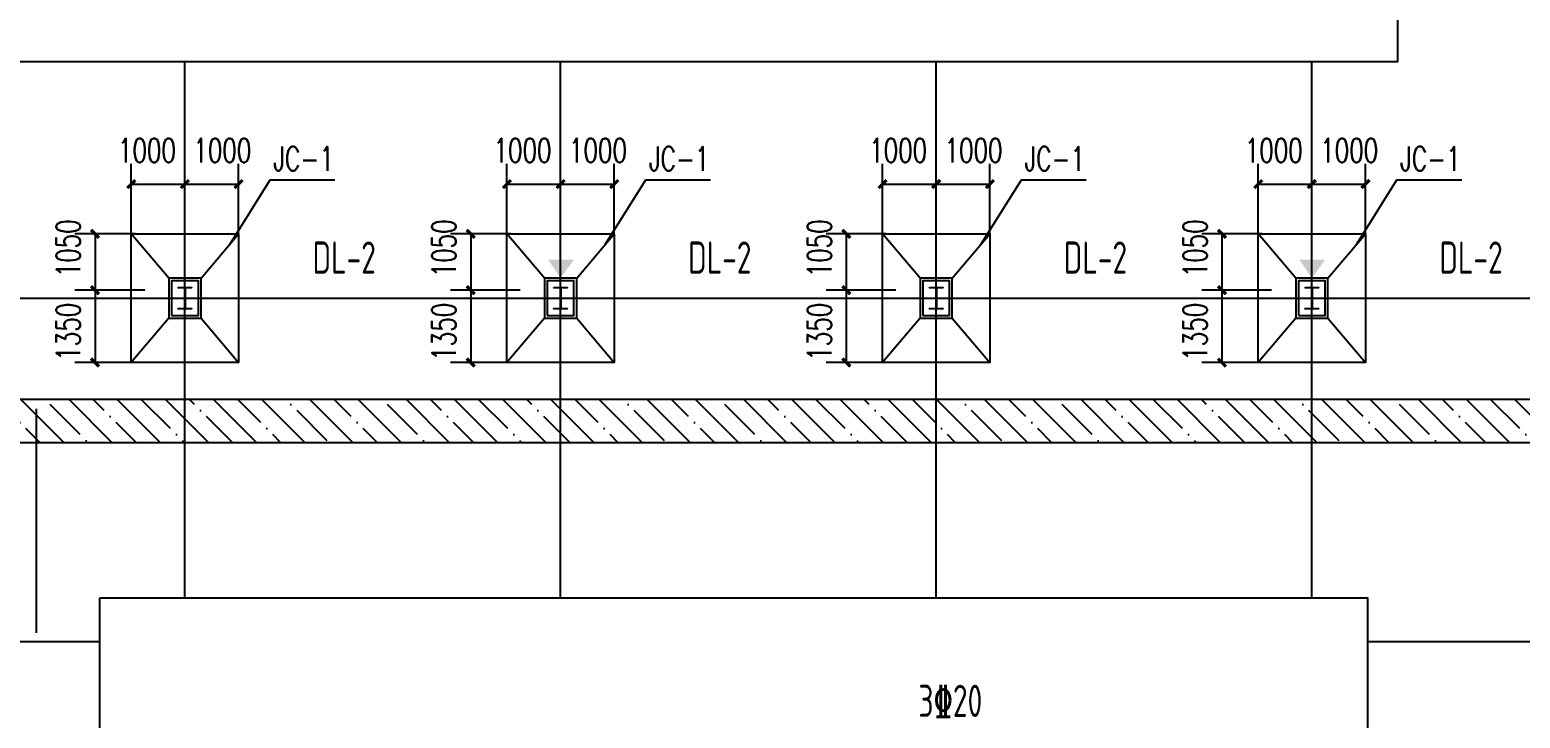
# Model space of a CAD drawing. Extents: x 180850 to 1399066, y 48356 to 327880.
# Drawn here: x 331633 to 359407, y 175961 to 188798 of the extents above; entities that cross this region are included whole.
import ezdxf

# ---------------------------------------------------------------- set-up
doc = ezdxf.new("R2010")
doc.units = 0
doc.header["$LTSCALE"] = 1000
for name, color, linetype in [('AXIS', 3, 'Continuous'), ('DIM_LEAD', 3, 'Continuous'), ('DOTE', 1, 'Continuous'), ('GZ', 50, 'Continuous'), ('NUM', 7, 'Continuous'), ('PUB_DIM', 3, 'Continuous'), ('PUB_TEXT', 7, 'Continuous'), ('YCX', 90, 'Continuous'), ('承台', 2, 'Continuous')]:
    doc.layers.add(name, color=color, linetype=linetype)
doc.styles.add('_TCH_DIM_T3', font='SIMPLEX', dxfattribs={"width": 0.705882, "bigfont": 'GBCBIG'})
doc.styles.add('TSSD_Norm', font='tssdeng.shx', dxfattribs={"bigfont": 'hztxt.shx'})
doc.dimstyles.new('TCH_150_1', dxfattribs={"dimtxt": 446.25, "dimasz": 150, "dimexe": 375, "dimexo": 450, "dimgap": 189.375, "dimtad": 1, "dimdec": 0, "dimzin": 0, "dimdsep": 46, "dimtxsty": '_TCH_DIM_T3', "dimblk": 'ARCHTICK', "dimcen": 0.09, "dimclrd": 256, "dimclre": 256, "dimclrt": 7, "dimazin": 2, "dimtfac": 1, "dimtdec": 0, "dimtix": 1, "dimtmove": 2, "dimatfit": 3, "dimfxl": 1, "dimtolj": 1, "dimtzin": 0, "dimarcsym": 0})

# ---------------------------------------------------------------- blocks, each defined once
blk = doc.blocks.new('A$C0D6F3731')
at = {"layer": 'GZ'}
for points in [[(13525, 25550), (13775, 25550), (13775, 25540), (13657, 25540), (13653, 25535), (13653, 25165), (13657, 25160), (13775, 25160), (13775, 25150), (13525, 25150), (13525, 25160), (13643, 25160), (13647, 25165), (13647, 25535), (13643, 25540), (13525, 25540), (13525, 25550)], [(20525, 25550), (20775, 25550), (20775, 25540), (20657, 25540), (20653, 25535), (20653, 25165), (20657, 25160), (20775, 25160), (20775, 25150), (20525, 25150), (20525, 25160), (20643, 25160), (20647, 25165), (20647, 25535), (20643, 25540), (20525, 25540), (20525, 25550)], [(27525, 25550), (27775, 25550), (27775, 25540), (27657, 25540), (27653, 25535), (27653, 25165), (27657, 25160), (27775, 25160), (27775, 25150), (27525, 25150), (27525, 25160), (27643, 25160), (27647, 25165), (27647, 25535), (27643, 25540), (27525, 25540), (27525, 25550)], [(34525, 25550), (34775, 25550), (34775, 25540), (34657, 25540), (34653, 25535), (34653, 25165), (34657, 25160), (34775, 25160), (34775, 25150), (34525, 25150), (34525, 25160), (34643, 25160), (34647, 25165), (34647, 25535), (34643, 25540), (34525, 25540), (34525, 25550)]]:
    blk.add_lwpolyline(points, close=True, dxfattribs=at)
blk = doc.blocks.new('_ArchTick')
at = {"color": 0, "linetype": 'ByBlock', "const_width": 0.4}
blk.add_lwpolyline([(-0.5, -0.5), (0.5, 0.5)], dxfattribs=at)
blk = doc.blocks.new('*D1507')
at = {"layer": 'AXIS', "linetype": 'ByBlock', "lineweight": -2, "transparency": 16777216}
for p, q in [((333525, 184957), (333525, 186296)), ((334524, 185006), (334524, 186296)), ((333525, 185921), (334524, 185921))]:
    blk.add_line(p, q, dxfattribs=at)
at = {"layer": 'Defpoints', "color": 0, "linetype": 'ByBlock', "transparency": 16777216}
for p in [(334524, 185921), (333525, 184507), (334524, 184556)]:
    blk.add_point(p, dxfattribs=at)
at = {"layer": 'AXIS', "linetype": 'ByBlock', "lineweight": -2, "transparency": 16777216, "xscale": 150, "yscale": 150, "zscale": 150, "rotation": 180}
blk.add_blockref('_ArchTick', (333525, 185921), dxfattribs=at)
at = {"layer": 'AXIS', "linetype": 'ByBlock', "lineweight": -2, "transparency": 16777216, "xscale": 150, "yscale": 150, "zscale": 150}
blk.add_blockref('_ArchTick', (334524, 185921), dxfattribs=at)
at = {"layer": 'AXIS', "color": 7, "linetype": 'ByBlock', "transparency": 16777216, "insert": (333816, 186548), "char_height": 446.2, "attachment_point": 5, "style": '_TCH_DIM_T3'}
blk.add_mtext('\\A1;1000', dxfattribs=at)
blk = doc.blocks.new('*D1508')
at = {"layer": 'AXIS', "linetype": 'ByBlock', "lineweight": -2, "transparency": 16777216}
for p, q in [((333774, 183943), (332474, 183943)), ((332849, 183943), (332849, 182593)), ((333599, 182593), (332474, 182593))]:
    blk.add_line(p, q, dxfattribs=at)
at = {"layer": 'Defpoints', "color": 0, "linetype": 'ByBlock', "transparency": 16777216}
for p in [(334224, 183943), (332849, 182593), (334049, 182593)]:
    blk.add_point(p, dxfattribs=at)
at = {"layer": 'AXIS', "linetype": 'ByBlock', "lineweight": -2, "transparency": 16777216, "xscale": 150, "yscale": 150, "zscale": 150}
for p, rotation in [((332849, 183943), 90), ((332849, 182593), 270)]:
    blk.add_blockref('_ArchTick', p, dxfattribs=dict(at, rotation=rotation))
at = {"layer": 'AXIS', "color": 7, "linetype": 'ByBlock', "transparency": 16777216, "insert": (332349, 183167), "char_height": 446.2, "attachment_point": 5, "rotation": 90, "style": '_TCH_DIM_T3'}
blk.add_mtext('\\A1;1350', dxfattribs=at)
blk = doc.blocks.new('*D1509')
at = {"layer": 'AXIS', "linetype": 'ByBlock', "lineweight": -2, "transparency": 16777216}
for p, q in [((333600, 184993), (332474, 184993)), ((332849, 184993), (332849, 183943)), ((333774, 183943), (332474, 183943))]:
    blk.add_line(p, q, dxfattribs=at)
at = {"layer": 'Defpoints', "color": 0, "linetype": 'ByBlock', "transparency": 16777216}
for p in [(334050, 184993), (332849, 183943), (334224, 183943)]:
    blk.add_point(p, dxfattribs=at)
at = {"layer": 'AXIS', "linetype": 'ByBlock', "lineweight": -2, "transparency": 16777216, "xscale": 150, "yscale": 150, "zscale": 150}
for p, rotation in [((332849, 184993), 90), ((332849, 183943), 270)]:
    blk.add_blockref('_ArchTick', p, dxfattribs=dict(at, rotation=rotation))
at = {"layer": 'AXIS', "color": 7, "linetype": 'ByBlock', "transparency": 16777216, "insert": (332349, 184723), "char_height": 446.2, "attachment_point": 5, "rotation": 90, "style": '_TCH_DIM_T3'}
blk.add_mtext('\\A1;1050', dxfattribs=at)
blk = doc.blocks.new('*D1510')
at = {"layer": 'AXIS', "linetype": 'ByBlock', "lineweight": -2, "transparency": 16777216}
for p, q in [((334524, 185006), (334524, 186296)), ((335525, 184957), (335525, 186296)), ((334524, 185921), (335525, 185921))]:
    blk.add_line(p, q, dxfattribs=at)
at = {"layer": 'Defpoints', "color": 0, "linetype": 'ByBlock', "transparency": 16777216}
for p in [(335525, 185921), (334524, 184556), (335525, 184507)]:
    blk.add_point(p, dxfattribs=at)
at = {"layer": 'AXIS', "linetype": 'ByBlock', "lineweight": -2, "transparency": 16777216, "xscale": 150, "yscale": 150, "zscale": 150, "rotation": 180}
blk.add_blockref('_ArchTick', (334524, 185921), dxfattribs=at)
at = {"layer": 'AXIS', "linetype": 'ByBlock', "lineweight": -2, "transparency": 16777216, "xscale": 150, "yscale": 150, "zscale": 150}
blk.add_blockref('_ArchTick', (335525, 185921), dxfattribs=at)
at = {"layer": 'AXIS', "color": 7, "linetype": 'ByBlock', "transparency": 16777216, "insert": (335221, 186548), "char_height": 446.2, "attachment_point": 5, "style": '_TCH_DIM_T3'}
blk.add_mtext('\\A1;1000', dxfattribs=at)
blk = doc.blocks.new('*D1519')
at = {"layer": 'AXIS', "linetype": 'ByBlock', "lineweight": -2, "transparency": 16777216}
for p, q in [((340525, 184957), (340525, 186296)), ((341524, 185006), (341524, 186296)), ((340525, 185921), (341524, 185921))]:
    blk.add_line(p, q, dxfattribs=at)
at = {"layer": 'Defpoints', "color": 0, "linetype": 'ByBlock', "transparency": 16777216}
for p in [(341524, 185921), (340525, 184507), (341524, 184556)]:
    blk.add_point(p, dxfattribs=at)
at = {"layer": 'AXIS', "linetype": 'ByBlock', "lineweight": -2, "transparency": 16777216, "xscale": 150, "yscale": 150, "zscale": 150, "rotation": 180}
blk.add_blockref('_ArchTick', (340525, 185921), dxfattribs=at)
at = {"layer": 'AXIS', "linetype": 'ByBlock', "lineweight": -2, "transparency": 16777216, "xscale": 150, "yscale": 150, "zscale": 150}
blk.add_blockref('_ArchTick', (341524, 185921), dxfattribs=at)
at = {"layer": 'AXIS', "color": 7, "linetype": 'ByBlock', "transparency": 16777216, "insert": (340816, 186548), "char_height": 446.2, "attachment_point": 5, "style": '_TCH_DIM_T3'}
blk.add_mtext('\\A1;1000', dxfattribs=at)
blk = doc.blocks.new('*D1520')
at = {"layer": 'AXIS', "linetype": 'ByBlock', "lineweight": -2, "transparency": 16777216}
for p, q in [((340774, 183943), (339474, 183943)), ((339849, 183943), (339849, 182593)), ((340599, 182593), (339474, 182593))]:
    blk.add_line(p, q, dxfattribs=at)
at = {"layer": 'Defpoints', "color": 0, "linetype": 'ByBlock', "transparency": 16777216}
for p in [(341224, 183943), (339849, 182593), (341049, 182593)]:
    blk.add_point(p, dxfattribs=at)
at = {"layer": 'AXIS', "linetype": 'ByBlock', "lineweight": -2, "transparency": 16777216, "xscale": 150, "yscale": 150, "zscale": 150}
for p, rotation in [((339849, 183943), 90), ((339849, 182593), 270)]:
    blk.add_blockref('_ArchTick', p, dxfattribs=dict(at, rotation=rotation))
at = {"layer": 'AXIS', "color": 7, "linetype": 'ByBlock', "transparency": 16777216, "insert": (339349, 183167), "char_height": 446.2, "attachment_point": 5, "rotation": 90, "style": '_TCH_DIM_T3'}
blk.add_mtext('\\A1;1350', dxfattribs=at)
blk = doc.blocks.new('*D1521')
at = {"layer": 'AXIS', "linetype": 'ByBlock', "lineweight": -2, "transparency": 16777216}
for p, q in [((340600, 184993), (339474, 184993)), ((339849, 184993), (339849, 183943)), ((340774, 183943), (339474, 183943))]:
    blk.add_line(p, q, dxfattribs=at)
at = {"layer": 'Defpoints', "color": 0, "linetype": 'ByBlock', "transparency": 16777216}
for p in [(341050, 184993), (339849, 183943), (341224, 183943)]:
    blk.add_point(p, dxfattribs=at)
at = {"layer": 'AXIS', "linetype": 'ByBlock', "lineweight": -2, "transparency": 16777216, "xscale": 150, "yscale": 150, "zscale": 150}
for p, rotation in [((339849, 184993), 90), ((339849, 183943), 270)]:
    blk.add_blockref('_ArchTick', p, dxfattribs=dict(at, rotation=rotation))
at = {"layer": 'AXIS', "color": 7, "linetype": 'ByBlock', "transparency": 16777216, "insert": (339349, 184723), "char_height": 446.2, "attachment_point": 5, "rotation": 90, "style": '_TCH_DIM_T3'}
blk.add_mtext('\\A1;1050', dxfattribs=at)
blk = doc.blocks.new('*D1522')
at = {"layer": 'AXIS', "linetype": 'ByBlock', "lineweight": -2, "transparency": 16777216}
for p, q in [((341524, 185006), (341524, 186296)), ((342525, 184957), (342525, 186296)), ((341524, 185921), (342525, 185921))]:
    blk.add_line(p, q, dxfattribs=at)
at = {"layer": 'Defpoints', "color": 0, "linetype": 'ByBlock', "transparency": 16777216}
for p in [(342525, 185921), (341524, 184556), (342525, 184507)]:
    blk.add_point(p, dxfattribs=at)
at = {"layer": 'AXIS', "linetype": 'ByBlock', "lineweight": -2, "transparency": 16777216, "xscale": 150, "yscale": 150, "zscale": 150, "rotation": 180}
blk.add_blockref('_ArchTick', (341524, 185921), dxfattribs=at)
at = {"layer": 'AXIS', "linetype": 'ByBlock', "lineweight": -2, "transparency": 16777216, "xscale": 150, "yscale": 150, "zscale": 150}
blk.add_blockref('_ArchTick', (342525, 185921), dxfattribs=at)
at = {"layer": 'AXIS', "color": 7, "linetype": 'ByBlock', "transparency": 16777216, "insert": (342221, 186548), "char_height": 446.2, "attachment_point": 5, "style": '_TCH_DIM_T3'}
blk.add_mtext('\\A1;1000', dxfattribs=at)
blk = doc.blocks.new('*D1531')
at = {"layer": 'AXIS', "linetype": 'ByBlock', "lineweight": -2, "transparency": 16777216}
for p, q in [((347525, 184957), (347525, 186296)), ((348524, 185006), (348524, 186296)), ((347525, 185921), (348524, 185921))]:
    blk.add_line(p, q, dxfattribs=at)
at = {"layer": 'Defpoints', "color": 0, "linetype": 'ByBlock', "transparency": 16777216}
for p in [(348524, 185921), (347525, 184507), (348524, 184556)]:
    blk.add_point(p, dxfattribs=at)
at = {"layer": 'AXIS', "linetype": 'ByBlock', "lineweight": -2, "transparency": 16777216, "xscale": 150, "yscale": 150, "zscale": 150, "rotation": 180}
blk.add_blockref('_ArchTick', (347525, 185921), dxfattribs=at)
at = {"layer": 'AXIS', "linetype": 'ByBlock', "lineweight": -2, "transparency": 16777216, "xscale": 150, "yscale": 150, "zscale": 150}
blk.add_blockref('_ArchTick', (348524, 185921), dxfattribs=at)
at = {"layer": 'AXIS', "color": 7, "linetype": 'ByBlock', "transparency": 16777216, "insert": (347816, 186548), "char_height": 446.2, "attachment_point": 5, "style": '_TCH_DIM_T3'}
blk.add_mtext('\\A1;1000', dxfattribs=at)
blk = doc.blocks.new('*D1532')
at = {"layer": 'AXIS', "linetype": 'ByBlock', "lineweight": -2, "transparency": 16777216}
for p, q in [((347774, 183943), (346474, 183943)), ((346849, 183943), (346849, 182593)), ((347599, 182593), (346474, 182593))]:
    blk.add_line(p, q, dxfattribs=at)
at = {"layer": 'Defpoints', "color": 0, "linetype": 'ByBlock', "transparency": 16777216}
for p in [(348224, 183943), (346849, 182593), (348049, 182593)]:
    blk.add_point(p, dxfattribs=at)
at = {"layer": 'AXIS', "linetype": 'ByBlock', "lineweight": -2, "transparency": 16777216, "xscale": 150, "yscale": 150, "zscale": 150}
for p, rotation in [((346849, 183943), 90), ((346849, 182593), 270)]:
    blk.add_blockref('_ArchTick', p, dxfattribs=dict(at, rotation=rotation))
at = {"layer": 'AXIS', "color": 7, "linetype": 'ByBlock', "transparency": 16777216, "insert": (346349, 183167), "char_height": 446.2, "attachment_point": 5, "rotation": 90, "style": '_TCH_DIM_T3'}
blk.add_mtext('\\A1;1350', dxfattribs=at)
blk = doc.blocks.new('*D1533')
at = {"layer": 'AXIS', "linetype": 'ByBlock', "lineweight": -2, "transparency": 16777216}
for p, q in [((347600, 184993), (346474, 184993)), ((346849, 184993), (346849, 183943)), ((347774, 183943), (346474, 183943))]:
    blk.add_line(p, q, dxfattribs=at)
at = {"layer": 'Defpoints', "color": 0, "linetype": 'ByBlock', "transparency": 16777216}
for p in [(348050, 184993), (346849, 183943), (348224, 183943)]:
    blk.add_point(p, dxfattribs=at)
at = {"layer": 'AXIS', "linetype": 'ByBlock', "lineweight": -2, "transparency": 16777216, "xscale": 150, "yscale": 150, "zscale": 150}
for p, rotation in [((346849, 184993), 90), ((346849, 183943), 270)]:
    blk.add_blockref('_ArchTick', p, dxfattribs=dict(at, rotation=rotation))
at = {"layer": 'AXIS', "color": 7, "linetype": 'ByBlock', "transparency": 16777216, "insert": (346349, 184723), "char_height": 446.2, "attachment_point": 5, "rotation": 90, "style": '_TCH_DIM_T3'}
blk.add_mtext('\\A1;1050', dxfattribs=at)
blk = doc.blocks.new('*D1534')
at = {"layer": 'AXIS', "linetype": 'ByBlock', "lineweight": -2, "transparency": 16777216}
for p, q in [((348524, 185006), (348524, 186296)), ((349525, 184957), (349525, 186296)), ((348524, 185921), (349525, 185921))]:
    blk.add_line(p, q, dxfattribs=at)
at = {"layer": 'Defpoints', "color": 0, "linetype": 'ByBlock', "transparency": 16777216}
for p in [(349525, 185921), (348524, 184556), (349525, 184507)]:
    blk.add_point(p, dxfattribs=at)
at = {"layer": 'AXIS', "linetype": 'ByBlock', "lineweight": -2, "transparency": 16777216, "xscale": 150, "yscale": 150, "zscale": 150, "rotation": 180}
blk.add_blockref('_ArchTick', (348524, 185921), dxfattribs=at)
at = {"layer": 'AXIS', "linetype": 'ByBlock', "lineweight": -2, "transparency": 16777216, "xscale": 150, "yscale": 150, "zscale": 150}
blk.add_blockref('_ArchTick', (349525, 185921), dxfattribs=at)
at = {"layer": 'AXIS', "color": 7, "linetype": 'ByBlock', "transparency": 16777216, "insert": (349221, 186548), "char_height": 446.2, "attachment_point": 5, "style": '_TCH_DIM_T3'}
blk.add_mtext('\\A1;1000', dxfattribs=at)
blk = doc.blocks.new('*D1547')
at = {"layer": 'AXIS', "linetype": 'ByBlock', "lineweight": -2, "transparency": 16777216}
for p, q in [((354525, 184957), (354525, 186296)), ((355524, 185006), (355524, 186296)), ((354525, 185921), (355524, 185921))]:
    blk.add_line(p, q, dxfattribs=at)
at = {"layer": 'Defpoints', "color": 0, "linetype": 'ByBlock', "transparency": 16777216}
for p in [(355524, 185921), (354525, 184507), (355524, 184556)]:
    blk.add_point(p, dxfattribs=at)
at = {"layer": 'AXIS', "linetype": 'ByBlock', "lineweight": -2, "transparency": 16777216, "xscale": 150, "yscale": 150, "zscale": 150, "rotation": 180}
blk.add_blockref('_ArchTick', (354525, 185921), dxfattribs=at)
at = {"layer": 'AXIS', "linetype": 'ByBlock', "lineweight": -2, "transparency": 16777216, "xscale": 150, "yscale": 150, "zscale": 150}
blk.add_blockref('_ArchTick', (355524, 185921), dxfattribs=at)
at = {"layer": 'AXIS', "color": 7, "linetype": 'ByBlock', "transparency": 16777216, "insert": (354816, 186548), "char_height": 446.2, "attachment_point": 5, "style": '_TCH_DIM_T3'}
blk.add_mtext('\\A1;1000', dxfattribs=at)
blk = doc.blocks.new('*D1548')
at = {"layer": 'AXIS', "linetype": 'ByBlock', "lineweight": -2, "transparency": 16777216}
for p, q in [((354774, 183943), (353474, 183943)), ((353849, 183943), (353849, 182593)), ((354599, 182593), (353474, 182593))]:
    blk.add_line(p, q, dxfattribs=at)
at = {"layer": 'Defpoints', "color": 0, "linetype": 'ByBlock', "transparency": 16777216}
for p in [(355224, 183943), (353849, 182593), (355049, 182593)]:
    blk.add_point(p, dxfattribs=at)
at = {"layer": 'AXIS', "linetype": 'ByBlock', "lineweight": -2, "transparency": 16777216, "xscale": 150, "yscale": 150, "zscale": 150}
for p, rotation in [((353849, 183943), 90), ((353849, 182593), 270)]:
    blk.add_blockref('_ArchTick', p, dxfattribs=dict(at, rotation=rotation))
at = {"layer": 'AXIS', "color": 7, "linetype": 'ByBlock', "transparency": 16777216, "insert": (353349, 183167), "char_height": 446.2, "attachment_point": 5, "rotation": 90, "style": '_TCH_DIM_T3'}
blk.add_mtext('\\A1;1350', dxfattribs=at)
blk = doc.blocks.new('*D1549')
at = {"layer": 'AXIS', "linetype": 'ByBlock', "lineweight": -2, "transparency": 16777216}
for p, q in [((354600, 184993), (353474, 184993)), ((353849, 184993), (353849, 183943)), ((354774, 183943), (353474, 183943))]:
    blk.add_line(p, q, dxfattribs=at)
at = {"layer": 'Defpoints', "color": 0, "linetype": 'ByBlock', "transparency": 16777216}
for p in [(355050, 184993), (353849, 183943), (355224, 183943)]:
    blk.add_point(p, dxfattribs=at)
at = {"layer": 'AXIS', "linetype": 'ByBlock', "lineweight": -2, "transparency": 16777216, "xscale": 150, "yscale": 150, "zscale": 150}
for p, rotation in [((353849, 184993), 90), ((353849, 183943), 270)]:
    blk.add_blockref('_ArchTick', p, dxfattribs=dict(at, rotation=rotation))
at = {"layer": 'AXIS', "color": 7, "linetype": 'ByBlock', "transparency": 16777216, "insert": (353349, 184723), "char_height": 446.2, "attachment_point": 5, "rotation": 90, "style": '_TCH_DIM_T3'}
blk.add_mtext('\\A1;1050', dxfattribs=at)
blk = doc.blocks.new('*D1550')
at = {"layer": 'AXIS', "linetype": 'ByBlock', "lineweight": -2, "transparency": 16777216}
for p, q in [((355524, 185006), (355524, 186296)), ((356525, 184957), (356525, 186296)), ((355524, 185921), (356525, 185921))]:
    blk.add_line(p, q, dxfattribs=at)
at = {"layer": 'Defpoints', "color": 0, "linetype": 'ByBlock', "transparency": 16777216}
for p in [(356525, 185921), (355524, 184556), (356525, 184507)]:
    blk.add_point(p, dxfattribs=at)
at = {"layer": 'AXIS', "linetype": 'ByBlock', "lineweight": -2, "transparency": 16777216, "xscale": 150, "yscale": 150, "zscale": 150, "rotation": 180}
blk.add_blockref('_ArchTick', (355524, 185921), dxfattribs=at)
at = {"layer": 'AXIS', "linetype": 'ByBlock', "lineweight": -2, "transparency": 16777216, "xscale": 150, "yscale": 150, "zscale": 150}
blk.add_blockref('_ArchTick', (356525, 185921), dxfattribs=at)
at = {"layer": 'AXIS', "color": 7, "linetype": 'ByBlock', "transparency": 16777216, "insert": (356221, 186548), "char_height": 446.2, "attachment_point": 5, "style": '_TCH_DIM_T3'}
blk.add_mtext('\\A1;1000', dxfattribs=at)

msp = doc.modelspace()

# ---------------------------------------------------------------- hatches: boundary and pattern name
h = msp.add_hatch()
h.set_pattern_fill('ANSI35', color=8, scale=200, angle=90)
h.set_pattern_definition([(135, (491297.1, -323666.8), (-449.0128, -449.0128), []), (135, (491297.1, -323217.77), (-449.0128, -449.0128), [793.75, -158.75, 0, -158.75])])
h.paths.add_polyline_path([(320904.5, 181904.5), (320904.5, 181104.5), (370344.5, 181104.54), (370344.5, 181904.54)])

# ---------------------------------------------------------------- linework, layer by layer
for p, q in [((334224.5, 184168.5), (333524.5, 184993.5)), ((334824.5, 184168.5), (335524.5, 184993.5)), ((341224.5, 184168.5), (340524.5, 184993.5)), ((341824.5, 184168.5), (342524.5, 184993.5)), ((348224.5, 184168.5), (347524.5, 184993.5)), ((348824.5, 184168.5), (349524.5, 184993.5)), ((355224.5, 184168.5), (354524.5, 184993.5)), ((355824.5, 184168.5), (356524.5, 184993.5)), ((334824.5, 183718.5), (334824.5, 183718.5)), ((341824.5, 183718.5), (341824.5, 183718.5)), ((348824.5, 183718.5), (348824.5, 183718.5)), ((355824.5, 183718.5), (355824.5, 183718.5)), ((334224.5, 183418.5), (333524.5, 182593.5)), ((334824.5, 183418.5), (335524.5, 182593.5)), ((341224.5, 183418.5), (340524.5, 182593.5)), ((341824.5, 183418.5), (342524.5, 182593.5)), ((348224.5, 183418.5), (347524.5, 182593.5)), ((348824.5, 183418.5), (349524.5, 182593.5)), ((355224.5, 183418.5), (354524.5, 182593.5)), ((355824.5, 183418.5), (356524.5, 182593.5))]:
    msp.add_line(p, q)
for points in [[(326322, 206052.5), (357120.5, 206052.5), (357120.5, 188201), (326322, 188201)], [(333524.5, 184993.5), (335524.5, 184993.5), (335524.5, 182593.5), (333524.5, 182593.5)], [(340524.5, 184993.5), (342524.5, 184993.5), (342524.5, 182593.5), (340524.5, 182593.5)], [(347524.5, 184993.5), (349524.5, 184993.5), (349524.5, 182593.5), (347524.5, 182593.5)], [(354524.5, 184993.5), (356524.5, 184993.5), (356524.5, 182593.5), (354524.5, 182593.5)], [(332938.5, 178206), (356564.25, 178206), (356564.25, 163367.03), (332938.5, 163367.03)]]:
    msp.add_lwpolyline(points, close=True)
at = {"layer": 'DIM_LEAD'}
msp.add_line((331756.37, 177552.06), (331756.37, 181733), dxfattribs=at)
at = {"layer": 'DOTE'}
for p, q in [((334524.5, 178206), (334524.5, 188201)), ((341524.5, 178206), (341524.5, 188201)), ((348524.5, 178206), (348524.5, 188201)), ((355524.5, 178206), (355524.5, 188201)), ((319624.5, 183793.5), (371624.5, 183793.5)), ((319624.5, 177393.5), (332938.5, 177393.5)), ((356564.25, 177393.5), (371624.5, 177393.5))]:
    msp.add_line(p, q, dxfattribs=at)
at = {"layer": 'PUB_DIM'}
msp.add_lwpolyline([(370344.5, 181104.54), (370344.5, 181904.54), (320904.5, 181904.5), (320904.5, 181104.5)], close=True, dxfattribs=at)
at = {"layer": 'PUB_TEXT', "color": 5}
for points in [[(341774.07, 184513.03), (341524.5, 184168.5), (341290.27, 184513.03)], [(355774.07, 184513.03), (355524.5, 184168.5), (355290.27, 184513.03)]]:
    msp.add_solid(points, dxfattribs=at)
at = {"layer": 'YCX'}
for p, q in [((336104.74, 185993.63), (335351.8, 184790.29)), ((337319.06, 185991.03), (336104.74, 185993.63)), ((343104.74, 185993.63), (342351.8, 184790.29)), ((344319.06, 185991.03), (343104.74, 185993.63)), ((350104.74, 185993.63), (349351.8, 184790.29)), ((351319.06, 185991.03), (350104.74, 185993.63)), ((357104.74, 185993.63), (356351.8, 184790.29)), ((358319.06, 185991.03), (357104.74, 185993.63))]:
    msp.add_line(p, q, dxfattribs=at)
at = {"layer": '承台', "color": 6}
for p, q in [((334824.5, 183718.5), (334824.5, 183718.5)), ((341824.5, 183718.5), (341824.5, 183718.5)), ((348824.5, 183718.5), (348824.5, 183718.5)), ((355824.5, 183718.5), (355824.5, 183718.5))]:
    msp.add_line(p, q, dxfattribs=at)
for points in [[(334224.5, 183418.5), (334824.5, 183418.5), (334824.5, 184168.5), (334224.5, 184168.5)], [(341224.5, 183418.5), (341824.5, 183418.5), (341824.5, 184168.5), (341224.5, 184168.5)], [(348224.5, 183418.5), (348824.5, 183418.5), (348824.5, 184168.5), (348224.5, 184168.5)], [(355224.5, 183418.5), (355824.5, 183418.5), (355824.5, 184168.5), (355224.5, 184168.5)], [(334274.5, 183468.5), (334774.5, 183468.5), (334774.5, 184118.5), (334274.5, 184118.5)], [(341274.5, 183468.5), (341774.5, 183468.5), (341774.5, 184118.5), (341274.5, 184118.5)], [(348274.5, 183468.5), (348774.5, 183468.5), (348774.5, 184118.5), (348274.5, 184118.5)], [(355274.5, 183468.5), (355774.5, 183468.5), (355774.5, 184118.5), (355274.5, 184118.5)]]:
    msp.add_lwpolyline(points, close=True, dxfattribs=at)

# ---------------------------------------------------------------- block references
msp.add_blockref('A$C0D6F3731', (320874.5, 158443.5))

# ---------------------------------------------------------------- texts
at = {"layer": 'NUM', "style": 'TSSD_Norm', "width": 0.7}
for s, p in [('DL-2', (336902.27, 184250.8)), ('DL-2', (343902.27, 184250.8)), ('DL-2', (350902.27, 184250.8)), ('DL-2', (357902.27, 184250.8)), ('3%%13220', (348193.58, 175985.21))]:
    msp.add_text(s, height=600, dxfattribs=at).set_placement(p)
at = {"layer": 'YCX', "style": '_TCH_DIM_T3', "width": 0.705882}
for p in [(336170.52, 186169.04), (343170.52, 186169.04), (350170.52, 186169.04), (357170.52, 186169.04)]:
    msp.add_text('JC-1', height=450, dxfattribs=at).set_placement(p)

# ---------------------------------------------------------------- dimensions: what is measured, and where the dimension line sits
at = {"layer": 'AXIS', "linetype": 'ByBlock'}
for base, p1, p2, picture, middle in [((334524.5, 185921.47), (333524.5, 184507.33), (334524.5, 184556.5), '*D1507', (333816.45, 186547.64)), ((335524.5, 185921.47), (334524.5, 184556.5), (335524.5, 184507.33), '*D1510', (335221.42, 186547.64)), ((341524.5, 185921.47), (340524.5, 184507.33), (341524.5, 184556.5), '*D1519', (340816.45, 186547.64)), ((342524.5, 185921.47), (341524.5, 184556.5), (342524.5, 184507.33), '*D1522', (342221.42, 186547.64)), ((348524.5, 185921.47), (347524.5, 184507.33), (348524.5, 184556.5), '*D1531', (347816.45, 186547.64)), ((349524.5, 185921.47), (348524.5, 184556.5), (349524.5, 184507.33), '*D1534', (349221.42, 186547.64)), ((355524.5, 185921.47), (354524.5, 184507.33), (355524.5, 184556.5), '*D1547', (354816.45, 186547.64)), ((356524.5, 185921.47), (355524.5, 184556.5), (356524.5, 184507.33), '*D1550', (356221.42, 186547.64))]:
    dim = msp.add_linear_dim(base=base, p1=p1, p2=p2, dimstyle='TCH_150_1', dxfattribs=at)
    dim.commit()
    dim.dimension.update_dxf_attribs({"geometry": picture, "text_midpoint": middle, "dimtype": 160})
for base, p1, p2, picture, middle in [((332848.58, 183943.24), (334049.5, 184993.5), (334224.5, 183943.24), '*D1509', (332348.58, 184722.81)), ((339848.58, 183943.24), (341049.5, 184993.5), (341224.5, 183943.24), '*D1521', (339348.58, 184722.81)), ((346848.58, 183943.24), (348049.5, 184993.5), (348224.5, 183943.24), '*D1533', (346348.58, 184722.81)), ((353848.58, 183943.24), (355049.5, 184993.5), (355224.5, 183943.24), '*D1549', (353348.58, 184722.81)), ((332848.58, 182593.5), (334224.5, 183943.24), (334049.5, 182593.5), '*D1508', (332348.58, 183167.31)), ((339848.58, 182593.5), (341224.5, 183943.24), (341049.5, 182593.5), '*D1520', (339348.58, 183167.31)), ((346848.58, 182593.5), (348224.5, 183943.24), (348049.5, 182593.5), '*D1532', (346348.58, 183167.31)), ((353848.58, 182593.5), (355224.5, 183943.24), (355049.5, 182593.5), '*D1548', (353348.58, 183167.31))]:
    dim = msp.add_linear_dim(base=base, p1=p1, p2=p2, angle=90, dimstyle='TCH_150_1', dxfattribs=at)
    dim.commit()
    dim.dimension.update_dxf_attribs({"geometry": picture, "text_midpoint": middle, "dimtype": 160})

doc.saveas('drawing.dxf')
